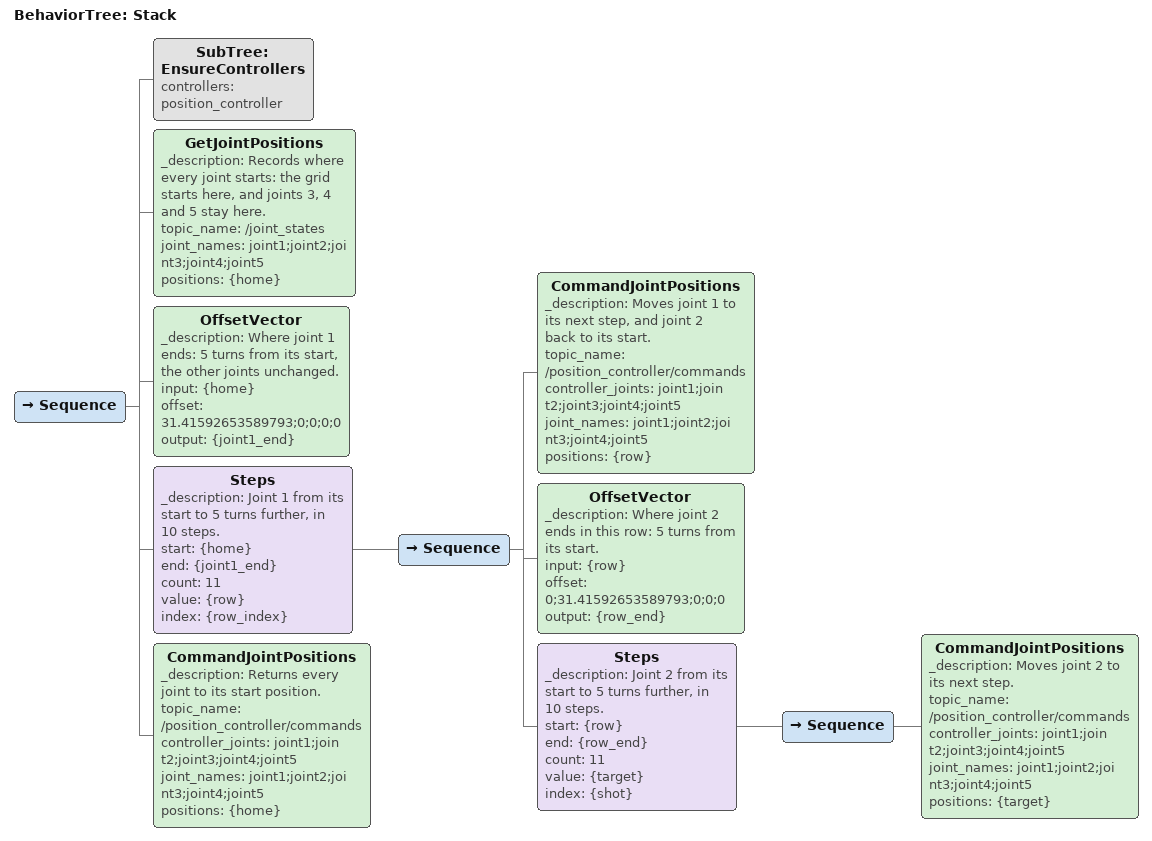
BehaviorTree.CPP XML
<?xml version="1.0" encoding="UTF-8"?>
<root BTCPP_format="4" main_tree_to_execute="Stack">
  <BehaviorTree ID="Stack" _description="Steps joint 1 and joint 2 through a grid of 11 × 11 positions, 5 turns in 10 steps each, from where they are, then back; joints 3, 4 and 5 stay in place.">
    <Sequence>
      <SubTree ID="EnsureControllers" controllers="position_controller"/>
      <GetJointPositions _description="Records where every joint starts: the grid starts here, and joints 3, 4 and 5 stay here." topic_name="/joint_states" joint_names="joint1;joint2;joint3;joint4;joint5" positions="{home}"/>
      <OffsetVector _description="Where joint 1 ends: 5 turns from its start, the other joints unchanged." input="{home}" offset="31.41592653589793;0;0;0;0" output="{joint1_end}"/>
      <!-- Joint 1: 11 positions, 10 steps. -->
      <Steps _description="Joint 1 from its start to 5 turns further, in 10 steps." start="{home}" end="{joint1_end}" count="11" value="{row}" index="{row_index}">
        <Sequence>
          <CommandJointPositions _description="Moves joint 1 to its next step, and joint 2 back to its start." topic_name="/position_controller/commands" controller_joints="joint1;joint2;joint3;joint4;joint5" joint_names="joint1;joint2;joint3;joint4;joint5" positions="{row}"/>
          <OffsetVector _description="Where joint 2 ends in this row: 5 turns from its start." input="{row}" offset="0;31.41592653589793;0;0;0" output="{row_end}"/>
          <!-- Joint 2: 11 positions, 10 steps, from its start every time. -->
          <Steps _description="Joint 2 from its start to 5 turns further, in 10 steps." start="{row}" end="{row_end}" count="11" value="{target}" index="{shot}">
            <Sequence>
              <CommandJointPositions _description="Moves joint 2 to its next step." topic_name="/position_controller/commands" controller_joints="joint1;joint2;joint3;joint4;joint5" joint_names="joint1;joint2;joint3;joint4;joint5" positions="{target}"/>
              <!-- Take the photo here. -->
            </Sequence>
          </Steps>
        </Sequence>
      </Steps>
      <!-- Back home: every joint to where it was at the start. -->
      <CommandJointPositions _description="Returns every joint to its start position." topic_name="/position_controller/commands" controller_joints="joint1;joint2;joint3;joint4;joint5" joint_names="joint1;joint2;joint3;joint4;joint5" positions="{home}"/>
    </Sequence>
  </BehaviorTree>
</root>
